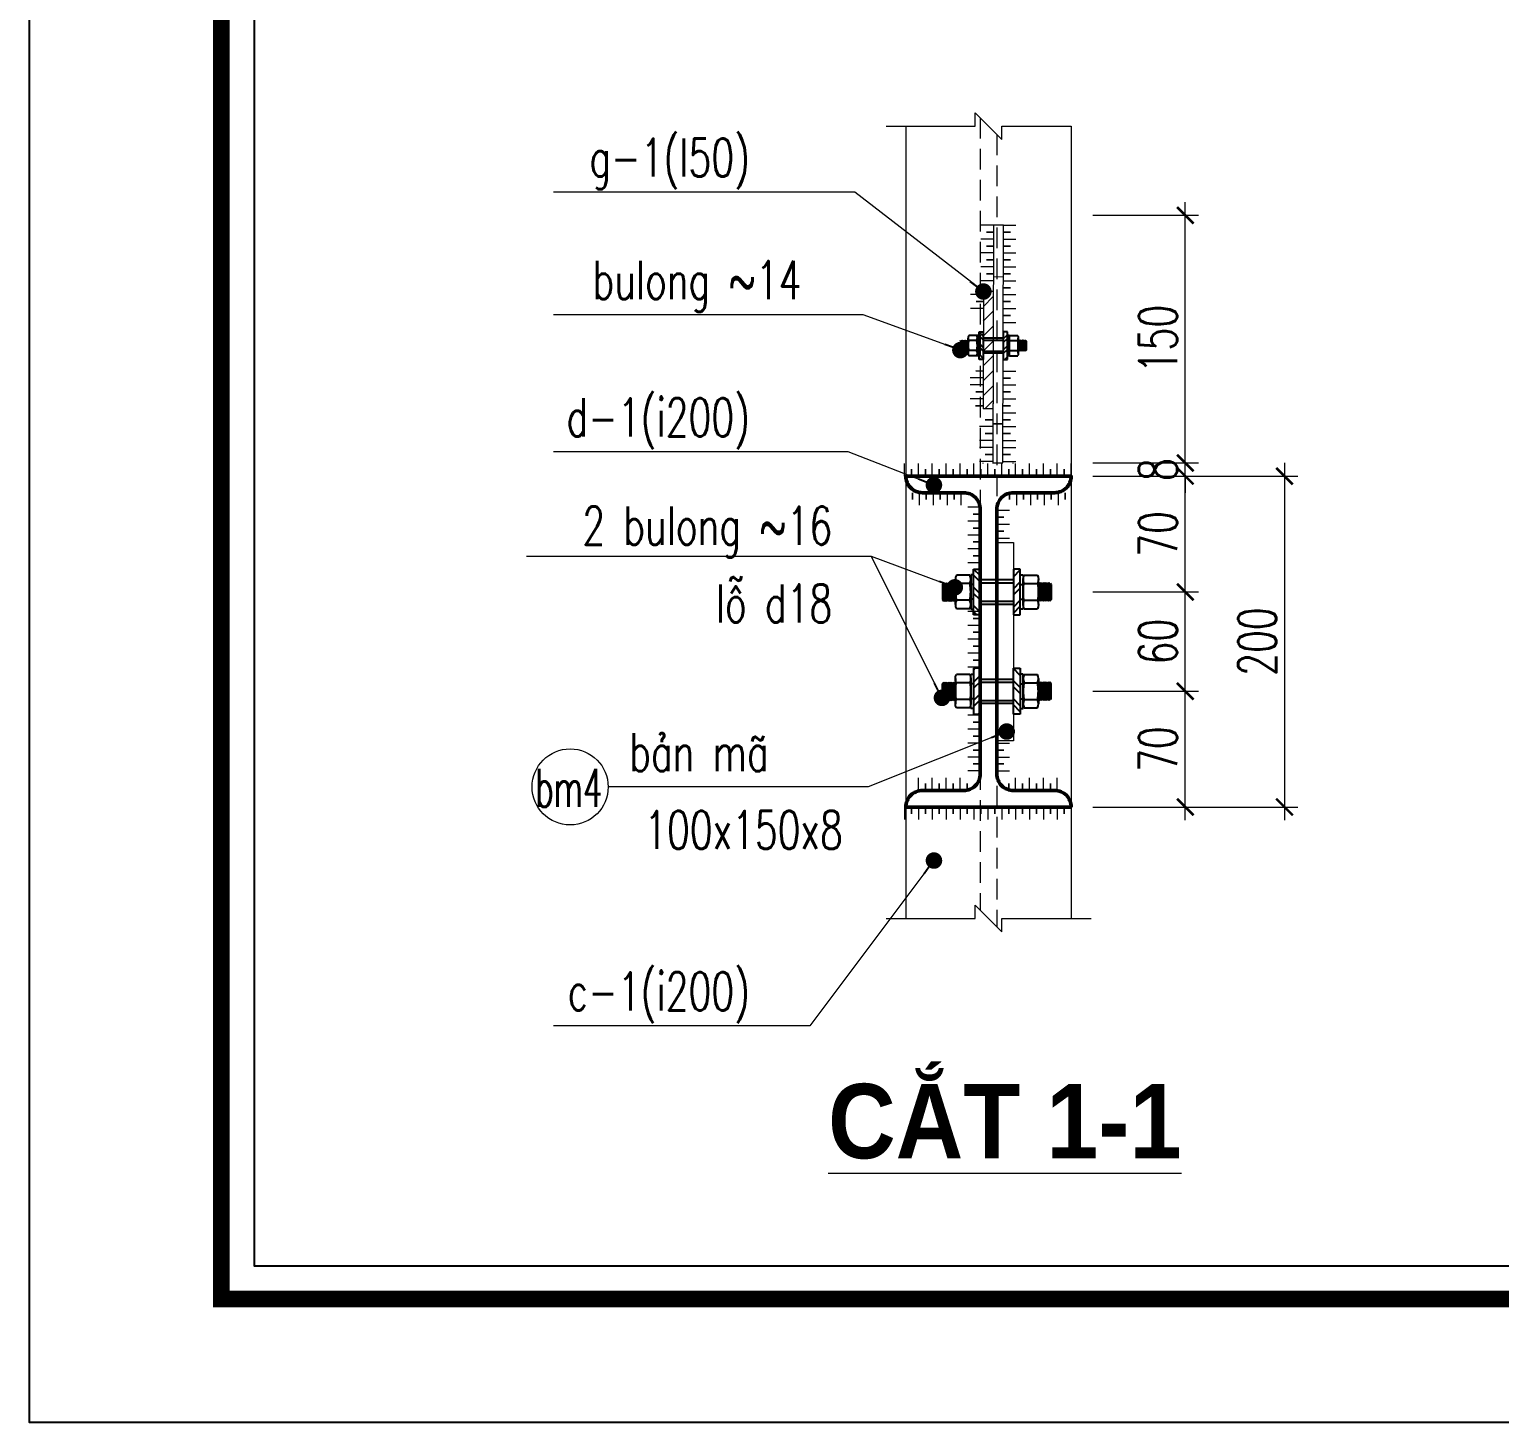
# Model space of a CAD drawing. Header units: millimetres. Extents: x 61738 to 439738, y 60858 to 151243.
# Drawn here: x 397738 to 406629, y 84100 to 92522 of the extents above; entities that cross this region are included whole.
import ezdxf
from ezdxf.enums import TextEntityAlignment as Align

# ---------------------------------------------------------------- set-up
doc = ezdxf.new("R2010")
doc.units = ezdxf.units.MM
doc.linetypes.add('CENTER', pattern=[2, 1.25, -0.25, 0.25, -0.25])
doc.linetypes.add('HIDDEN', pattern=[0.375, 0.25, -0.125])
for name, color, linetype, lineweight in [('1-THEP1', 1, 'Continuous', 50), ('10-TEXT', 4, 'Continuous', 15), ('3-THAY', 7, 'Continuous', 18), ('5-DUT', 2, 'HIDDEN', 15), ('7-HATCH', 8, 'Continuous', 13), ('8-DIM', 8, 'Continuous', 15), ('9-SO HIEU', 8, 'Continuous', 15)]:
    doc.layers.add(name, color=color, linetype=linetype, lineweight=lineweight)
for name, color, linetype in [('Khungbo', 32, 'Continuous'), ('KICHTHUOC', 8, 'Continuous'), ('thay 1', 32, 'Continuous'), ('thep', 6, 'Continuous')]:
    doc.layers.add(name, color=color, linetype=linetype)
doc.styles.add('A3 - Text 4.5', font='VnArialH-Bold.TTF', dxfattribs={"width": 0.9, "height": 450})
doc.styles.add('A3-Text 2.3', font='vnsimli.shx', dxfattribs={"width": 0.7, "height": 230, "bigfont": 'vn.shx'})
doc.styles.add('S1', font='vnsimli.shx', dxfattribs={"width": 0.75})
doc.dimstyles.new('A3-1-100x10', dxfattribs={"dimtxt": 230, "dimasz": 100, "dimexe": 80, "dimexo": 0, "dimgap": 50, "dimtad": 1, "dimdec": 0, "dimlfac": 0.1, "dimdsep": 49, "dimtxsty": 'A3-Text 2.3', "dimblk": 'ARCHTICK', "dimcen": 10, "dimdle": 80, "dimclrd": 8, "dimclre": 8, "dimclrt": 2, "dimadec": 0, "dimazin": 2, "dimtfac": 1, "dimtdec": 0, "dimtix": 1, "dimtmove": 1, "dimatfit": 3, "dimldrblk": 'DOT', "dimfxl": 1, "dimtolj": 1, "dimtzin": 0, "dimlwd": -1, "dimlwe": -1, "dimarcsym": 0})

# ---------------------------------------------------------------- blocks, each defined once
blk = doc.blocks.new('CDS12')
at = {"layer": 'Defpoints'}
blk.add_lwpolyline([(91835.2, 363352.9), (49835.2, 363352.9), (49835.2, 393052.9), (91835.2, 393052.9)], close=True, dxfattribs=at)
at = {"layer": 'Khungbo', "color": 1, "const_width": 100}
blk.add_lwpolyline([(91094.5, 364099.5), (50996, 364099.5), (50996, 392312.1), (91094.5, 392312.1)], close=True, dxfattribs=at)
at = {"layer": 'Khungbo', "color": 1}
blk.add_lwpolyline([(90894.5, 364299.5), (51196, 364299.5), (51196, 392112.1), (90894.5, 392112.1)], close=True, dxfattribs=at)
blk = doc.blocks.new('A$C3DB65366')
at = {"layer": 'thay 1'}
h = blk.add_hatch(dxfattribs=at)
h.set_pattern_fill('ANSI32', color=256, scale=1.947377, angle=-90, style=0)
h.set_pattern_definition([(135, (984.625, -1114.564), (27.5401, 27.5401), []), (135, (966.265, -1114.564), (27.5401, 27.5401), [])])
h.paths.add_polyline_path([(-70.3, -96.9), (-70.3, 41.5), (-49.5, 41.5), (-49.5, -96.9)])
h = blk.add_hatch(dxfattribs=at)
h.set_pattern_fill('ANSI32', color=256, scale=1.947377, angle=-90, style=0)
h.set_pattern_definition([(45, (-984.156, -1114.564), (-27.5401, 27.5401), []), (45, (-965.796, -1114.564), (-27.5401, 27.5401), [])])
h.paths.add_polyline_path([(70.8, -96.9), (70.8, 41.5), (50, 41.5), (50, -96.9)])
for p, q in [((-125.2, -65.7), (-125.2, 10.3)), ((-81.9, 22.9), (-122.2, 22.9)), ((-79, 24.5), (-79, -79.3)), ((-70.4, 24.5), (-79, 24.5)), ((-79, -65.7), (-79, 10.3)), ((-70.3, -79.3), (-70.4, 24.5)), ((-70.3, 41.5), (-49.5, 41.5)), ((-70.3, -96.9), (-70.3, 41.5)), ((-49.5, 41.5), (-49.5, -96.9)), ((-49.5, 9.2), (-49.5, -64.6)), ((50, 9.2), (-49.5, 9.2)), ((-48.9, 0), (50, 0)), ((50, 41.5), (50, -96.9)), ((70.8, 41.5), (50, 41.5)), ((50, 9.2), (50, -64.6)), ((70.8, -96.9), (70.8, 41.5)), ((70.8, -79.3), (70.8, 24.5)), ((70.8, 24.5), (79.5, 24.5)), ((79.5, 24.5), (79.4, -79.3)), ((79.4, -65.7), (79.4, 10.3)), ((82.4, 22.9), (122.7, 22.9)), ((125.6, -65.7), (125.6, 10.3)), ((-164, -5), (-162.1, -2.5)), ((-164, -5), (-164, -50.4)), ((-162.1, -2.5), (-160.3, -55.4)), ((-162.1, -2.5), (-160.3, -5)), ((-160.3, -5), (-156.5, 0)), ((-160.3, -5), (-156.5, -50.4)), ((-156.5, 0), (-152.7, -55.4)), ((-156.5, 0), (-152.7, -5)), ((-152.7, -5), (-148.9, 0)), ((-152.7, -5), (-148.9, -50.4)), ((-148.9, 0), (-145.1, -55.4)), ((-148.9, 0), (-145.1, -5)), ((-145.1, -5), (-141.4, 0)), ((-145.1, -5), (-141.4, -50.4)), ((-141.4, 0), (-137.6, -55.4)), ((-141.4, 0), (-137.6, -5)), ((-137.6, -5), (-133.8, 0)), ((-137.6, -5), (-133.8, -50.4)), ((-133.8, 0), (-130, -55.4)), ((-133.8, 0), (-130, -5)), ((-130, -5), (-126.3, 0)), ((-130, -5), (-126.3, -50.4)), ((-126.3, 0), (-125.2, -1.5)), ((-126.3, 0), (-125.2, -16.2)), ((-81.9, -2.4), (-122.2, -2.4)), ((82.4, -2.4), (122.7, -2.4)), ((126.7, 0), (125.6, -1.5)), ((126.7, 0), (125.6, -16.2)), ((130.5, -5), (126.7, 0)), ((130.5, -5), (126.7, -50.4)), ((134.3, 0), (130.5, -55.4)), ((134.3, 0), (130.5, -5)), ((138.1, -5), (134.3, 0)), ((138.1, -5), (134.3, -50.4)), ((141.8, 0), (138.1, -55.4)), ((141.8, 0), (138.1, -5)), ((145.6, -5), (141.8, 0)), ((145.6, -5), (141.8, -50.4)), ((149.4, 0), (145.6, -55.4)), ((149.4, 0), (145.6, -5)), ((153.2, -5), (149.4, 0)), ((153.2, -5), (149.4, -50.4)), ((156.9, 0), (153.2, -55.4)), ((156.9, 0), (153.2, -5)), ((160.7, -5), (156.9, 0)), ((160.7, -5), (156.9, -50.4)), ((162.6, -2.5), (160.7, -55.4)), ((162.6, -2.5), (160.7, -5)), ((164.5, -5), (162.6, -2.5)), ((164.5, -5), (164.5, -50.4)), ((-164, -50.4), (-160.3, -55.4)), ((-160.3, -55.4), (-156.5, -50.4)), ((-156.5, -50.4), (-152.7, -55.4)), ((-152.7, -55.4), (-148.9, -50.4)), ((-148.9, -50.4), (-145.1, -55.4)), ((-145.1, -55.4), (-141.4, -50.4)), ((-141.4, -50.4), (-137.6, -55.4)), ((-137.6, -55.4), (-133.8, -50.4)), ((-133.8, -50.4), (-130, -55.4)), ((-130, -55.4), (-126.3, -50.4)), ((-126.3, -50.4), (-125.2, -51.8)), ((-81.9, -53), (-122.2, -53)), ((-81.9, -78.3), (-122.2, -78.3)), ((-79, -79.3), (-70.3, -79.3)), ((-49.5, -64.6), (50, -64.6)), ((-48.9, -55.4), (50, -55.4)), ((79.4, -79.3), (70.8, -79.3)), ((82.4, -53), (122.7, -53)), ((82.4, -78.3), (122.7, -78.3)), ((126.7, -50.4), (125.6, -51.8)), ((130.5, -55.4), (126.7, -50.4)), ((134.3, -50.4), (130.5, -55.4)), ((138.1, -55.4), (134.3, -50.4)), ((141.8, -50.4), (138.1, -55.4)), ((145.6, -55.4), (141.8, -50.4)), ((149.4, -50.4), (145.6, -55.4)), ((153.2, -55.4), (149.4, -50.4)), ((156.9, -50.4), (153.2, -55.4)), ((160.7, -55.4), (156.9, -50.4)), ((164.5, -50.4), (160.7, -55.4)), ((-49.5, -96.9), (-70.3, -96.9)), ((50, -96.9), (70.8, -96.9))]:
    blk.add_line(p, q, dxfattribs=at)
at = {"layer": 'thay 1', "linetype": 'CENTER'}
for p, q in [((-70.3, -4.9), (-79, -4.9)), ((70.8, -4.9), (79.5, -4.9)), ((-70.3, -49.9), (-79, -49.9)), ((70.8, -49.9), (79.4, -49.9))]:
    blk.add_line(p, q, dxfattribs=at)
at = {"layer": 'thay 1'}
for centre, major_axis, start_param, end_param in [((-96.4, 10.3), (20.4, 20.4), 1.901021, 2.811368), ((-107.8, 10.3), (-20.4, 20.4), 3.471818, 4.382164), ((-14.4, -27.7), (-78.3, 78.3), 0.554826, 1.01597), ((-189.8, -27.7), (-78.3, 78.3), 3.696419, 4.157563), ((-96.4, -65.7), (20.4, 20.4), 1.901021, 2.811368), ((-107.8, -65.7), (-20.4, 20.4), 3.471818, 4.382164)]:
    blk.add_ellipse(centre, major_axis=major_axis, ratio=1, start_param=start_param, end_param=end_param, dxfattribs=at)
at = {"layer": 'thay 1', "extrusion": (0, 0, -1)}
for centre, major_axis, start_param, end_param in [((108.3, 10.3), (20.4, 20.4), 3.471818, 4.382164), ((96.8, 10.3), (-20.4, 20.4), 1.901021, 2.811368), ((190.2, -27.7), (78.3, 78.3), 3.696419, 4.157563), ((14.8, -27.7), (78.3, 78.3), 0.554826, 1.01597), ((108.3, -65.7), (20.4, 20.4), 3.471818, 4.382164), ((96.8, -65.7), (-20.4, 20.4), 1.901021, 2.811368)]:
    blk.add_ellipse(centre, major_axis=major_axis, ratio=1, start_param=start_param, end_param=end_param, dxfattribs=at)
blk = doc.blocks.new('_ArchTick')
at = {"color": 0, "linetype": 'ByBlock', "const_width": 0.15}
blk.add_lwpolyline([(-0.5, -0.5), (0.5, 0.5)], dxfattribs=at)
blk = doc.blocks.new('_Dot')
at = {"color": 0, "linetype": 'ByBlock', "lineweight": -2}
blk.add_line((-0.5, 0), (-1, 0), dxfattribs=at)
at = {"color": 0, "linetype": 'ByBlock', "const_width": 0.5}
blk.add_lwpolyline([(-0.25, 0, 1), (0.25, 0, 1)], format="xyb", close=True, dxfattribs=at)
blk = doc.blocks.new('*D340')
at = {"layer": '8-DIM', "color": 8, "linetype": 'ByBlock', "ltscale": 500, "transparency": 16777216}
blk.add_line((404728.5, 87741.4), (404728.5, 88601.4), dxfattribs=at)
at = {"layer": '8-DIM', "color": 8, "ltscale": 500, "transparency": 16777216}
for p, q in [((404168.5, 88521.4), (404808.5, 88521.4)), ((404168.5, 87821.4), (404808.5, 87821.4))]:
    blk.add_line(p, q, dxfattribs=at)
at = {"layer": 'Defpoints', "color": 0, "ltscale": 500, "transparency": 16777216}
for p in [(404168.5, 88521.4), (404728.5, 88521.4), (404168.5, 87821.4)]:
    blk.add_point(p, dxfattribs=at)
at = {"layer": '8-DIM', "color": 8, "ltscale": 500, "transparency": 16777216, "xscale": 100, "yscale": 100, "zscale": 100}
for p, rotation in [((404728.5, 88521.4), 90), ((404728.5, 87821.4), 270)]:
    blk.add_blockref('_ArchTick', p, dxfattribs=dict(at, rotation=rotation))
at = {"layer": '8-DIM', "color": 2, "ltscale": 500, "transparency": 16777216, "insert": (404563.5, 88171.4), "char_height": 230, "attachment_point": 5, "rotation": 90, "style": 'A3-Text 2.3'}
blk.add_mtext('\\A1;70', dxfattribs=at)
blk = doc.blocks.new('*D341')
at = {"layer": '8-DIM', "color": 8, "linetype": 'ByBlock', "ltscale": 500, "transparency": 16777216}
blk.add_line((404728.5, 88441.4), (404728.5, 89201.4), dxfattribs=at)
at = {"layer": '8-DIM', "color": 8, "ltscale": 500, "transparency": 16777216}
for p, q in [((404168.5, 89121.4), (404808.5, 89121.4)), ((404168.5, 88521.4), (404808.5, 88521.4))]:
    blk.add_line(p, q, dxfattribs=at)
at = {"layer": 'Defpoints', "color": 0, "ltscale": 500, "transparency": 16777216}
for p in [(404168.5, 89121.4), (404728.5, 89121.4), (404168.5, 88521.4)]:
    blk.add_point(p, dxfattribs=at)
at = {"layer": '8-DIM', "color": 8, "ltscale": 500, "transparency": 16777216, "xscale": 100, "yscale": 100, "zscale": 100}
for p, rotation in [((404728.5, 89121.4), 90), ((404728.5, 88521.4), 270)]:
    blk.add_blockref('_ArchTick', p, dxfattribs=dict(at, rotation=rotation))
at = {"layer": '8-DIM', "color": 2, "ltscale": 500, "transparency": 16777216, "insert": (404563.5, 88821.4), "char_height": 230, "attachment_point": 5, "rotation": 90, "style": 'A3-Text 2.3'}
blk.add_mtext('\\A1;60', dxfattribs=at)
blk = doc.blocks.new('*D342')
at = {"layer": '8-DIM', "color": 8, "linetype": 'ByBlock', "ltscale": 500, "transparency": 16777216}
blk.add_line((404728.5, 89041.4), (404728.5, 89901.4), dxfattribs=at)
at = {"layer": '8-DIM', "color": 8, "ltscale": 500, "transparency": 16777216}
for p, q in [((404168.5, 89821.4), (404808.5, 89821.4)), ((404168.5, 89121.4), (404808.5, 89121.4))]:
    blk.add_line(p, q, dxfattribs=at)
at = {"layer": 'Defpoints', "color": 0, "ltscale": 500, "transparency": 16777216}
for p in [(404168.5, 89821.4), (404728.5, 89821.4), (404168.5, 89121.4)]:
    blk.add_point(p, dxfattribs=at)
at = {"layer": '8-DIM', "color": 8, "ltscale": 500, "transparency": 16777216, "xscale": 100, "yscale": 100, "zscale": 100}
for p, rotation in [((404728.5, 89821.4), 90), ((404728.5, 89121.4), 270)]:
    blk.add_blockref('_ArchTick', p, dxfattribs=dict(at, rotation=rotation))
at = {"layer": '8-DIM', "color": 2, "ltscale": 500, "transparency": 16777216, "insert": (404563.5, 89471.4), "char_height": 230, "attachment_point": 5, "rotation": 90, "style": 'A3-Text 2.3'}
blk.add_mtext('\\A1;70', dxfattribs=at)
blk = doc.blocks.new('*D343')
at = {"layer": '8-DIM', "color": 8, "linetype": 'ByBlock', "ltscale": 500, "transparency": 16777216}
for p, q in [((404728.5, 89901.4), (404728.5, 90001.4)), ((404728.5, 89821.4), (404728.5, 89901.4)), ((404728.5, 89821.4), (404728.5, 89721.4))]:
    blk.add_line(p, q, dxfattribs=at)
at = {"layer": '8-DIM', "color": 8, "ltscale": 500, "transparency": 16777216}
for p, q in [((404168.5, 89901.4), (404808.5, 89901.4)), ((404168.5, 89821.4), (404808.5, 89821.4))]:
    blk.add_line(p, q, dxfattribs=at)
at = {"layer": 'Defpoints', "color": 0, "ltscale": 500, "transparency": 16777216}
for p in [(404168.5, 89901.4), (404728.5, 89901.4), (404168.5, 89821.4)]:
    blk.add_point(p, dxfattribs=at)
at = {"layer": '8-DIM', "color": 8, "ltscale": 500, "transparency": 16777216, "xscale": 100, "yscale": 100, "zscale": 100}
for p, rotation in [((404728.5, 89901.4), 270), ((404728.5, 89821.4), 90)]:
    blk.add_blockref('_ArchTick', p, dxfattribs=dict(at, rotation=rotation))
at = {"layer": '8-DIM', "color": 2, "ltscale": 500, "transparency": 16777216, "insert": (404563.5, 89861.4), "char_height": 230, "attachment_point": 5, "rotation": 90, "style": 'A3-Text 2.3'}
blk.add_mtext('\\A1;8', dxfattribs=at)
blk = doc.blocks.new('*D344')
at = {"layer": '8-DIM', "color": 8, "ltscale": 500, "transparency": 16777216}
for p, q in [((404168.5, 91398.7), (404808.5, 91398.7)), ((404168.5, 89901.4), (404808.5, 89901.4))]:
    blk.add_line(p, q, dxfattribs=at)
at = {"layer": '8-DIM', "color": 8, "linetype": 'ByBlock', "ltscale": 500, "transparency": 16777216}
blk.add_line((404728.5, 89821.4), (404728.5, 91478.7), dxfattribs=at)
at = {"layer": 'Defpoints', "color": 0, "ltscale": 500, "transparency": 16777216}
for p in [(404168.5, 91398.7), (404728.5, 91398.7), (404168.5, 89901.4)]:
    blk.add_point(p, dxfattribs=at)
at = {"layer": '8-DIM', "color": 8, "ltscale": 500, "transparency": 16777216, "xscale": 100, "yscale": 100, "zscale": 100}
for p, rotation in [((404728.5, 91398.7), 90), ((404728.5, 89901.4), 270)]:
    blk.add_blockref('_ArchTick', p, dxfattribs=dict(at, rotation=rotation))
at = {"layer": '8-DIM', "color": 2, "ltscale": 500, "transparency": 16777216, "insert": (404563.5, 90650.1), "char_height": 230, "attachment_point": 5, "rotation": 90, "style": 'A3-Text 2.3'}
blk.add_mtext('\\A1;150', dxfattribs=at)
blk = doc.blocks.new('*D345')
at = {"layer": '8-DIM', "color": 8, "linetype": 'ByBlock', "ltscale": 500, "transparency": 16777216}
blk.add_line((405328.5, 89901.4), (405328.5, 87741.4), dxfattribs=at)
at = {"layer": '8-DIM', "color": 8, "ltscale": 500, "transparency": 16777216}
for p, q in [((404168.5, 89821.4), (405408.5, 89821.4)), ((404258.5, 87821.4), (405408.5, 87821.4))]:
    blk.add_line(p, q, dxfattribs=at)
at = {"layer": 'Defpoints', "color": 0, "ltscale": 500, "transparency": 16777216}
for p in [(404168.5, 89821.4), (404258.5, 87821.4), (405328.5, 87821.4)]:
    blk.add_point(p, dxfattribs=at)
at = {"layer": '8-DIM', "color": 8, "ltscale": 500, "transparency": 16777216, "xscale": 100, "yscale": 100, "zscale": 100}
for p, rotation in [((405328.5, 89821.4), 90), ((405328.5, 87821.4), 270)]:
    blk.add_blockref('_ArchTick', p, dxfattribs=dict(at, rotation=rotation))
at = {"layer": '8-DIM', "color": 2, "ltscale": 500, "transparency": 16777216, "insert": (405163.5, 88821.4), "char_height": 230, "attachment_point": 5, "rotation": 90, "style": 'A3-Text 2.3'}
blk.add_mtext('\\A1;200', dxfattribs=at)

msp = doc.modelspace()

# ---------------------------------------------------------------- hatches: boundary and pattern name
at = {"layer": '7-HATCH', "ltscale": 500}
h = msp.add_hatch(dxfattribs=at)
h.set_pattern_fill('ANSI31', color=256, scale=20)
h.set_pattern_definition([(45, (-9851.52, 33017.57), (-44.901281, 44.901281), [])])
h.paths.add_polyline_path([(403567.6, 90937.6), (403507.6, 90937.7), (403505.6, 90227.7), (403565.6, 90227.6)])

# ---------------------------------------------------------------- linework, layer by layer
at = {"layer": '1-THEP1'}
msp.add_lwpolyline([(404038.7, 87821.4), (403038.7, 87821.4), (403038.7, 87821.4, -0.414214), (403138.7, 87921.4), (403388.7, 87921.4, 0.414214), (403488.7, 88021.4), (403488.7, 89621.4, 0.414214), (403388.7, 89721.4), (403138.7, 89721.4, -0.414214), (403038.7, 89821.4), (403038.7, 89821.4), (404038.7, 89821.4), (404038.7, 89821.4, -0.414214), (403938.7, 89721.4), (403688.7, 89721.4, 0.414214), (403588.7, 89621.4), (403588.7, 88021.4, 0.414214), (403688.7, 87921.4), (403938.7, 87921.4, -0.414214), (404038.7, 87821.4)], format="xyb", close=True, dxfattribs=at)
at = {"layer": '3-THAY', "ltscale": 500}
for points in [[(403038.7, 91937.6), (403038.7, 87147.6)], [(404038.7, 91937.6), (404038.7, 87147.6)], [(403508.7, 91338.8), (403508.7, 91338.7)], [(403568.7, 91338.6), (403564.7, 89897.3)], [(403567.9, 91027.6), (403627.9, 91027.4)], [(403507.6, 90937.7), (403505.6, 90227.7)], [(403567.6, 90937.6), (403507.6, 90937.7)], [(403565.6, 90227.6), (403505.6, 90227.7)], [(403624.1, 90137.6), (403564.1, 90137.4)], [(403565.4, 90137.6), (403625.4, 90137.4)], [(403504.7, 89901.4), (403504.7, 89897.5)], [(403684.7, 89901.4), (403684.8, 89897.5)]]:
    msp.add_lwpolyline(points, dxfattribs=at)
msp.add_lwpolyline([(403628.7, 91338.7), (403568.7, 91338.7), (403564.7, 89901.4), (403624.7, 89901.4)], close=True, dxfattribs=at)
at = {"layer": '5-DUT', "ltscale": 500}
for points in [[(403488.5, 91987.8), (403488.5, 87197.8)], [(403588.7, 91887.6), (403588.7, 87097.6)]]:
    msp.add_lwpolyline(points, dxfattribs=at)
at = {"layer": '7-HATCH', "ltscale": 500}
for points in [[(402918.7, 91937.6), (403458.7, 91937.6), (403458.7, 92017.6), (403618.7, 91857.6), (403618.7, 91937.6), (404038.7, 91937.6)], [(402918.7, 87147.6), (403458.7, 87147.6), (403458.7, 87227.6), (403618.7, 87067.6), (403618.7, 87147.6), (404158.7, 87147.6)]]:
    msp.add_lwpolyline(points, dxfattribs=at)
at = {"layer": '8-DIM', "ltscale": 300}
msp.add_lwpolyline([(403588.7, 89421.4), (403688.7, 89421.4), (403688.7, 88221.4), (403588.7, 88221.4)], close=True, dxfattribs=at)
at = {"layer": '9-SO HIEU', "ltscale": 300}
for points in [[(403568.7, 91338.7), (403492.7, 91338.7)], [(403568.7, 91338.7), (403492.7, 91338.7)], [(403628.7, 91338.7), (403704.7, 91338.7)], [(403628.7, 91338.7), (403704.7, 91338.7)], [(403568.7, 91254.7), (403492.7, 91254.7)], [(403526.7, 91296.7), (403568.7, 91296.7)], [(403568.7, 91296.7), (403526.7, 91296.7)], [(403670.7, 91296.7), (403628.7, 91296.7)], [(403628.7, 91296.7), (403670.7, 91296.7)], [(403628.7, 91254.7), (403704.7, 91254.7)], [(403568.7, 91170.7), (403492.7, 91170.7)], [(403526.7, 91212.7), (403568.7, 91212.7)], [(403568.7, 91212.7), (403526.7, 91212.7)], [(403670.7, 91212.7), (403628.7, 91212.7)], [(403628.7, 91212.7), (403670.7, 91212.7)], [(403628.7, 91170.7), (403704.7, 91170.7)], [(403568.7, 91086.7), (403492.7, 91086.7)], [(403568.7, 91086.7), (403492.7, 91086.7)], [(403526.7, 91128.7), (403568.7, 91128.7)], [(403568.7, 91128.7), (403526.7, 91128.7)], [(403526.7, 91044.7), (403568.7, 91044.7)], [(403568.7, 91044.7), (403526.7, 91044.7)], [(403670.7, 91128.7), (403628.7, 91128.7)], [(403628.7, 91128.7), (403670.7, 91128.7)], [(403628.7, 91086.7), (403704.7, 91086.7)], [(403628.7, 91086.7), (403704.7, 91086.7)], [(403670.7, 91044.7), (403628.7, 91044.7)], [(403628.7, 91044.7), (403670.7, 91044.7)], [(403568.7, 91002.7), (403492.7, 91002.7)], [(403628.7, 91002.7), (403704.7, 91002.7)], [(403670.7, 90960.7), (403628.7, 90960.7)], [(403628.7, 90960.7), (403670.7, 90960.7)], [(403506.4, 90919), (403430.4, 90919.5)], [(403464.2, 90877.3), (403506.2, 90877)], [(403506.2, 90877), (403464.2, 90877.3)], [(403628.7, 90918.7), (403704.7, 90918.7)], [(403670.7, 90876.7), (403628.7, 90876.7)], [(403628.7, 90876.7), (403670.7, 90876.7)], [(403505.9, 90835), (403429.9, 90835.5)], [(403628.7, 90834.7), (403704.7, 90834.7)], [(403628.7, 90834.7), (403704.7, 90834.7)], [(403670.7, 90792.7), (403628.7, 90792.7)], [(403628.7, 90792.7), (403670.7, 90792.7)], [(403628.7, 90750.7), (403704.7, 90750.7)], [(403461.8, 90457.3), (403503.8, 90457)], [(403503.8, 90457), (403461.8, 90457.3)], [(403628.7, 90456.7), (403704.7, 90456.7)], [(403628.7, 90456.7), (403704.7, 90456.7)], [(403503.4, 90373), (403427.4, 90373.5)], [(403503.4, 90373), (403427.4, 90373.5)], [(403503.6, 90415), (403427.6, 90415.5)], [(403461.1, 90331.3), (403503.1, 90331)], [(403503.1, 90331), (403461.1, 90331.3)], [(403670.7, 90414.7), (403628.7, 90414.7)], [(403628.7, 90414.7), (403670.7, 90414.7)], [(403628.7, 90372.7), (403704.7, 90372.7)], [(403628.7, 90372.7), (403704.7, 90372.7)], [(403628.7, 90372.7), (403704.7, 90372.7)], [(403628.7, 90372.7), (403704.7, 90372.7)], [(403670.7, 90330.7), (403628.7, 90330.7)], [(403628.7, 90330.7), (403670.7, 90330.7)], [(403502.9, 90289.1), (403426.9, 90289.5)], [(403502.9, 90289.1), (403426.9, 90289.5)], [(403460.7, 90247.3), (403502.7, 90247.1)], [(403502.7, 90247.1), (403460.7, 90247.3)], [(403628.7, 90288.7), (403704.7, 90288.7)], [(403628.7, 90288.7), (403704.7, 90288.7)], [(403670.7, 90246.7), (403628.7, 90246.7)], [(403628.7, 90246.7), (403670.7, 90246.7)], [(403518.8, 90162.7), (403560.8, 90162.7)], [(403560.8, 90162.7), (403518.8, 90162.7)], [(403628.7, 90204.7), (403704.7, 90204.7)], [(403670.7, 90162.7), (403628.7, 90162.7)], [(403628.7, 90162.7), (403670.7, 90162.7)], [(403560.8, 90120.7), (403484.8, 90120.7)], [(403560.8, 90120.7), (403484.8, 90120.7)], [(403518.8, 90078.7), (403560.8, 90078.7)], [(403560.8, 90078.7), (403518.8, 90078.7)], [(403628.7, 90120.7), (403704.7, 90120.7)], [(403628.7, 90120.7), (403704.7, 90120.7)], [(403670.7, 90078.7), (403628.7, 90078.7)], [(403628.7, 90078.7), (403670.7, 90078.7)], [(403560.8, 90036.7), (403484.8, 90036.7)], [(403560.8, 89994.7), (403484.8, 89994.7)], [(403560.8, 89994.7), (403484.8, 89994.7)], [(403628.7, 90036.7), (403704.7, 90036.7)], [(403628.7, 89994.7), (403704.7, 89994.7)], [(403628.7, 89994.7), (403704.7, 89994.7)], [(403030.7, 89821.4), (403030.7, 89897.4)], [(403114.7, 89821.4), (403114.7, 89897.4)], [(403114.7, 89821.4), (403114.7, 89897.4)], [(403198.7, 89821.4), (403198.7, 89897.4)], [(403282.7, 89821.4), (403282.7, 89897.4)], [(403366.7, 89821.4), (403366.7, 89897.4)], [(403366.7, 89821.4), (403366.7, 89897.4)], [(403450.7, 89821.4), (403450.7, 89897.4)], [(403560.8, 89910.7), (403484.8, 89910.7)], [(403518.8, 89952.7), (403560.8, 89952.7)], [(403560.8, 89952.7), (403518.8, 89952.7)], [(403534.7, 89821.4), (403534.7, 89897.4)], [(403618.7, 89821.4), (403618.7, 89897.4)], [(403670.7, 89952.7), (403628.7, 89952.7)], [(403628.7, 89952.7), (403670.7, 89952.7)], [(403628.7, 89910.7), (403704.7, 89910.7)], [(403702.7, 89821.4), (403702.7, 89897.4)], [(403786.7, 89821.4), (403786.7, 89897.4)], [(403870.7, 89821.4), (403870.7, 89897.4)], [(403954.7, 89821.4), (403954.7, 89897.4)], [(403954.7, 89821.4), (403954.7, 89897.4)], [(404038.7, 89821.4), (404038.7, 89897.4)], [(403072.7, 89821.4), (403072.7, 89863.4)], [(403072.7, 89863.4), (403072.7, 89821.4)], [(403156.7, 89821.4), (403156.7, 89863.4)], [(403156.7, 89863.4), (403156.7, 89821.4)], [(403240.7, 89821.4), (403240.7, 89863.4)], [(403240.7, 89863.4), (403240.7, 89821.4)], [(403324.7, 89821.4), (403324.7, 89863.4)], [(403324.7, 89863.4), (403324.7, 89821.4)], [(403408.7, 89821.4), (403408.7, 89863.4)], [(403408.7, 89863.4), (403408.7, 89821.4)], [(403492.7, 89821.4), (403492.7, 89863.4)], [(403492.7, 89863.4), (403492.7, 89821.4)], [(403576.7, 89821.4), (403576.7, 89863.4)], [(403576.7, 89863.4), (403576.7, 89821.4)], [(403660.7, 89821.4), (403660.7, 89863.4)], [(403660.7, 89863.4), (403660.7, 89821.4)], [(403744.7, 89821.4), (403744.7, 89863.4)], [(403744.7, 89863.4), (403744.7, 89821.4)], [(403828.7, 89821.4), (403828.7, 89863.4)], [(403828.7, 89863.4), (403828.7, 89821.4)], [(403912.7, 89821.4), (403912.7, 89863.4)], [(403912.7, 89863.4), (403912.7, 89821.4)], [(403996.7, 89821.4), (403996.7, 89863.4)], [(403996.7, 89863.4), (403996.7, 89821.4)], [(403078, 89721.4), (403078, 89679.4)], [(403078, 89679.4), (403078, 89721.4)], [(403120, 89721.4), (403120, 89645.4)], [(403120, 89721.4), (403120, 89645.4)], [(403162, 89721.4), (403162, 89679.4)], [(403162, 89679.4), (403162, 89721.4)], [(403204, 89721.4), (403204, 89645.4)], [(403246, 89721.4), (403246, 89679.4)], [(403246, 89679.4), (403246, 89721.4)], [(403288, 89721.4), (403288, 89645.4)], [(403330, 89721.4), (403330, 89679.4)], [(403330, 89679.4), (403330, 89721.4)], [(403372, 89721.4), (403372, 89645.4)], [(403372, 89721.4), (403372, 89645.4)], [(403666, 89721.4), (403666, 89679.4)], [(403666, 89679.4), (403666, 89721.4)], [(403708, 89721.4), (403708, 89645.4)], [(403750, 89721.4), (403750, 89679.4)], [(403750, 89679.4), (403750, 89721.4)], [(403792, 89721.4), (403792, 89645.4)], [(403834, 89721.4), (403834, 89679.4)], [(403834, 89679.4), (403834, 89721.4)], [(403876, 89721.4), (403876, 89645.4)], [(403918, 89721.4), (403918, 89679.4)], [(403918, 89679.4), (403918, 89721.4)], [(403960, 89721.4), (403960, 89645.4)], [(403960, 89721.4), (403960, 89645.4)], [(404002, 89721.4), (404002, 89679.4)], [(404002, 89679.4), (404002, 89721.4)], [(403488.7, 89633.6), (403412.7, 89633.6)], [(403488.7, 89633.6), (403412.7, 89633.6)], [(403488.7, 89549.6), (403412.7, 89549.6)], [(403488.7, 89549.6), (403412.7, 89549.6)], [(403488.7, 89549.6), (403412.7, 89549.6)], [(403446.7, 89591.6), (403488.7, 89591.6)], [(403488.7, 89591.6), (403446.7, 89591.6)], [(403588.7, 89615.6), (403664.7, 89615.6)], [(403588.7, 89615.6), (403664.7, 89615.6)], [(403630.7, 89573.6), (403588.7, 89573.6)], [(403588.7, 89573.6), (403630.7, 89573.6)], [(403588.7, 89531.6), (403664.7, 89531.6)], [(403588.7, 89531.6), (403664.7, 89531.6)], [(403588.7, 89531.6), (403664.7, 89531.6)], [(403488.7, 89465.6), (403412.7, 89465.6)], [(403488.7, 89465.6), (403412.7, 89465.6)], [(403488.7, 89465.6), (403412.7, 89465.6)], [(403446.7, 89507.6), (403488.7, 89507.6)], [(403488.7, 89507.6), (403446.7, 89507.6)], [(403630.7, 89489.6), (403588.7, 89489.6)], [(403588.7, 89489.6), (403630.7, 89489.6)], [(403588.7, 89447.6), (403664.7, 89447.6)], [(403488.7, 89381.6), (403412.7, 89381.6)], [(403488.7, 89381.6), (403412.7, 89381.6)], [(403488.7, 89381.6), (403412.7, 89381.6)], [(403446.7, 89423.6), (403488.7, 89423.6)], [(403488.7, 89423.6), (403446.7, 89423.6)], [(403488.7, 89297.6), (403412.7, 89297.6)], [(403446.7, 89339.6), (403488.7, 89339.6)], [(403488.7, 89339.6), (403446.7, 89339.6)], [(403488.7, 89003.6), (403412.7, 89003.6)], [(403488.7, 89003.6), (403412.7, 89003.6)], [(403488.7, 88919.6), (403412.7, 88919.6)], [(403488.7, 88919.6), (403412.7, 88919.6)], [(403488.7, 88919.6), (403412.7, 88919.6)], [(403446.7, 88961.6), (403488.7, 88961.6)], [(403488.7, 88961.6), (403446.7, 88961.6)], [(403488.7, 88835.6), (403412.7, 88835.6)], [(403488.7, 88835.6), (403412.7, 88835.6)], [(403488.7, 88835.6), (403412.7, 88835.6)], [(403446.7, 88877.6), (403488.7, 88877.6)], [(403488.7, 88877.6), (403446.7, 88877.6)], [(403488.7, 88751.6), (403412.7, 88751.6)], [(403488.7, 88751.6), (403412.7, 88751.6)], [(403488.7, 88751.6), (403412.7, 88751.6)], [(403446.7, 88793.6), (403488.7, 88793.6)], [(403488.7, 88793.6), (403446.7, 88793.6)], [(403488.7, 88667.6), (403412.7, 88667.6)], [(403446.7, 88709.6), (403488.7, 88709.6)], [(403488.7, 88709.6), (403446.7, 88709.6)], [(403488.7, 88375.6), (403412.7, 88375.6)], [(403488.7, 88375.6), (403412.7, 88375.6)], [(403488.7, 88291.6), (403412.7, 88291.6)], [(403488.7, 88291.6), (403412.7, 88291.6)], [(403488.7, 88291.6), (403412.7, 88291.6)], [(403446.7, 88333.6), (403488.7, 88333.6)], [(403488.7, 88333.6), (403446.7, 88333.6)], [(403488.7, 88207.6), (403412.7, 88207.6)], [(403488.7, 88207.6), (403412.7, 88207.6)], [(403488.7, 88207.6), (403412.7, 88207.6)], [(403446.7, 88249.6), (403488.7, 88249.6)], [(403488.7, 88249.6), (403446.7, 88249.6)], [(403588.7, 88207.6), (403664.7, 88207.6)], [(403588.7, 88207.6), (403664.7, 88207.6)], [(403488.7, 88123.6), (403412.7, 88123.6)], [(403488.7, 88123.6), (403412.7, 88123.6)], [(403488.7, 88123.6), (403412.7, 88123.6)], [(403446.7, 88165.6), (403488.7, 88165.6)], [(403488.7, 88165.6), (403446.7, 88165.6)], [(403630.7, 88165.6), (403588.7, 88165.6)], [(403588.7, 88165.6), (403630.7, 88165.6)], [(403588.7, 88123.6), (403664.7, 88123.6)], [(403588.7, 88123.6), (403664.7, 88123.6)], [(403588.7, 88123.6), (403664.7, 88123.6)], [(403488.7, 88039.6), (403412.7, 88039.6)], [(403446.7, 88081.6), (403488.7, 88081.6)], [(403488.7, 88081.6), (403446.7, 88081.6)], [(403630.7, 88081.6), (403588.7, 88081.6)], [(403588.7, 88081.6), (403630.7, 88081.6)], [(403588.7, 88039.6), (403664.7, 88039.6)], [(403114.7, 87921.4), (403114.7, 87997.4)], [(403114.7, 87921.4), (403114.7, 87997.4)], [(403156.7, 87921.4), (403156.7, 87963.4)], [(403156.7, 87963.4), (403156.7, 87921.4)], [(403198.7, 87921.4), (403198.7, 87997.4)], [(403240.7, 87921.4), (403240.7, 87963.4)], [(403240.7, 87963.4), (403240.7, 87921.4)], [(403282.7, 87921.4), (403282.7, 87997.4)], [(403324.7, 87921.4), (403324.7, 87963.4)], [(403324.7, 87963.4), (403324.7, 87921.4)], [(403366.7, 87921.4), (403366.7, 87997.4)], [(403366.7, 87921.4), (403366.7, 87997.4)], [(403408.7, 87921.4), (403408.7, 87963.4)], [(403408.7, 87963.4), (403408.7, 87921.4)], [(403660.7, 87921.4), (403660.7, 87963.4)], [(403660.7, 87963.4), (403660.7, 87921.4)], [(403702.7, 87921.4), (403702.7, 87997.4)], [(403744.7, 87921.4), (403744.7, 87963.4)], [(403744.7, 87963.4), (403744.7, 87921.4)], [(403786.7, 87921.4), (403786.7, 87997.4)], [(403828.7, 87921.4), (403828.7, 87963.4)], [(403828.7, 87963.4), (403828.7, 87921.4)], [(403870.7, 87921.4), (403870.7, 87997.4)], [(403912.7, 87921.4), (403912.7, 87963.4)], [(403912.7, 87963.4), (403912.7, 87921.4)], [(403954.7, 87921.4), (403954.7, 87997.4)], [(403954.7, 87921.4), (403954.7, 87997.4)], [(403030.7, 87821.4), (403030.7, 87745.4)], [(403072.7, 87821.4), (403072.7, 87779.4)], [(403072.7, 87779.4), (403072.7, 87821.4)], [(403114.7, 87821.4), (403114.7, 87745.4)], [(403114.7, 87821.4), (403114.7, 87745.4)], [(403156.7, 87821.4), (403156.7, 87779.4)], [(403156.7, 87779.4), (403156.7, 87821.4)], [(403198.7, 87821.4), (403198.7, 87745.4)], [(403240.7, 87821.4), (403240.7, 87779.4)], [(403240.7, 87779.4), (403240.7, 87821.4)], [(403282.7, 87821.4), (403282.7, 87745.4)], [(403324.7, 87821.4), (403324.7, 87779.4)], [(403324.7, 87779.4), (403324.7, 87821.4)], [(403366.7, 87821.4), (403366.7, 87745.4)], [(403366.7, 87821.4), (403366.7, 87745.4)], [(403408.7, 87821.4), (403408.7, 87779.4)], [(403408.7, 87779.4), (403408.7, 87821.4)], [(403450.7, 87821.4), (403450.7, 87745.4)], [(403492.7, 87821.4), (403492.7, 87779.4)], [(403492.7, 87779.4), (403492.7, 87821.4)], [(403534.7, 87821.4), (403534.7, 87745.4)], [(403576.7, 87821.4), (403576.7, 87779.4)], [(403576.7, 87779.4), (403576.7, 87821.4)], [(403618.7, 87821.4), (403618.7, 87745.4)], [(403660.7, 87821.4), (403660.7, 87779.4)], [(403660.7, 87779.4), (403660.7, 87821.4)], [(403702.7, 87821.4), (403702.7, 87745.4)], [(403744.7, 87821.4), (403744.7, 87779.4)], [(403744.7, 87779.4), (403744.7, 87821.4)], [(403786.7, 87821.4), (403786.7, 87745.4)], [(403828.7, 87821.4), (403828.7, 87779.4)], [(403828.7, 87779.4), (403828.7, 87821.4)], [(403870.7, 87821.4), (403870.7, 87745.4)], [(403912.7, 87821.4), (403912.7, 87779.4)], [(403912.7, 87779.4), (403912.7, 87821.4)], [(403954.7, 87821.4), (403954.7, 87745.4)], [(403954.7, 87821.4), (403954.7, 87745.4)], [(403996.7, 87821.4), (403996.7, 87779.4)], [(403996.7, 87779.4), (403996.7, 87821.4)], [(404038.7, 87821.4), (404038.7, 87745.4)]]:
    msp.add_lwpolyline(points, dxfattribs=at)
at = {"layer": '9-SO HIEU'}
msp.add_circle((401008.5, 87942.9), 230, dxfattribs=at)

# ---------------------------------------------------------------- block references
at = {"layer": 'KICHTHUOC'}
msp.add_blockref('CDS12', (347903.3, -279252.9), dxfattribs=at)
at = {"layer": 'thep'}
for p, xscale, yscale, zscale in [((403566.8, 90644.2), 1.208882856379205, 1.208882856379205, 1.208882856379205), ((403588.8, 89176.8), 2, 2, 2)]:
    msp.add_blockref('A$C3DB65366', p, dxfattribs=dict(at, xscale=xscale, yscale=yscale, zscale=zscale))
at = {"layer": 'thep', "xscale": -2, "yscale": 2, "zscale": 2, "rotation": 180}
msp.add_blockref('A$C3DB65366', (403588.8, 88466), dxfattribs=at)

# ---------------------------------------------------------------- texts
at = {"layer": '10-TEXT', "style": 'S1', "width": 0.7}
for s, p in [('g-1(l50)', (402097.2, 91632.2)), ('bulong ~14', (402407.2, 90892.2)), ('d-1(i200)', (402097.2, 90062.2)), ('2 bulong ~16', (402593.4, 89407.3)), ('lç d18', (402593.4, 88937.3)), ('b¶n m·', (402208.7, 88037.6)), ('100x150x8', (402657.2, 87567.6)), ('c-1(i200)', (402097.2, 86592.2))]:
    msp.add_text(s, height=230, dxfattribs=at).set_placement(p, align=Align.RIGHT)
at = {"layer": '10-TEXT', "style": 'S1', "width": 0.6}
msp.add_text('bm4', height=230, dxfattribs=at).set_placement((401000.8, 87821.6), align=Align.CENTER)
at = {"layer": '10-TEXT', "style": 'A3 - Text 4.5', "width": 0.9}
msp.add_text('%%Uc¾t 1-1', height=450, dxfattribs=at).set_placement((402568.5, 85697.6))

# ---------------------------------------------------------------- dimensions: what is measured, and where the dimension line sits
at = {"layer": '8-DIM', "ltscale": 500}
for base, p1, p2, picture, middle in [((404728.5, 91398.7), (404168.5, 89901.4), (404168.5, 91398.7), '*D344', (404563.5, 90650.1)), ((404728.5, 89901.4), (404168.5, 89821.4), (404168.5, 89901.4), '*D343', (404563.5, 89861.4)), ((404728.5, 89821.4), (404168.5, 89121.4), (404168.5, 89821.4), '*D342', (404563.5, 89471.4)), ((405328.5, 87821.4), (404168.5, 89821.4), (404258.5, 87821.4), '*D345', (405163.5, 88821.4)), ((404728.5, 89121.4), (404168.5, 88521.4), (404168.5, 89121.4), '*D341', (404563.5, 88821.4)), ((404728.5, 88521.4), (404168.5, 87821.4), (404168.5, 88521.4), '*D340', (404563.5, 88171.4))]:
    dim = msp.add_linear_dim(base=base, p1=p1, p2=p2, angle=90, dimstyle='A3-1-100x10', override={"dimasz": 100, "dimldrblk": 'ArchTick'}, dxfattribs=at)
    dim.commit()
    dim.dimension.update_dxf_attribs({"geometry": picture, "text_midpoint": middle})

# ---------------------------------------------------------------- leaders
at = {"layer": '9-SO HIEU', "ltscale": 300}
for points in [[(403507.6, 90937.7), (402730, 91537.6), (400908.5, 91537.6)], [(403368.5, 90583.4), (402780, 90797.6), (400908.5, 90797.6)], [(403208.5, 89767.6), (402690, 89967.6), (400908.5, 89967.6)], [(403334.7, 89149.3), (402830, 89335.4), (400744.7, 89335.4)], [(403256.9, 88481.1), (402830, 89335.4)], [(403648.5, 88277.6), (402810, 87942.9), (401238.5, 87942.9)], [(403208.5, 87497.6), (402458.5, 86497.6), (400908.5, 86497.6)]]:
    msp.add_leader(points, dimstyle='A3-1-100x10', override={"dimasz": 100, "dimtad": 0}, dxfattribs=at)

doc.saveas('drawing.dxf')
